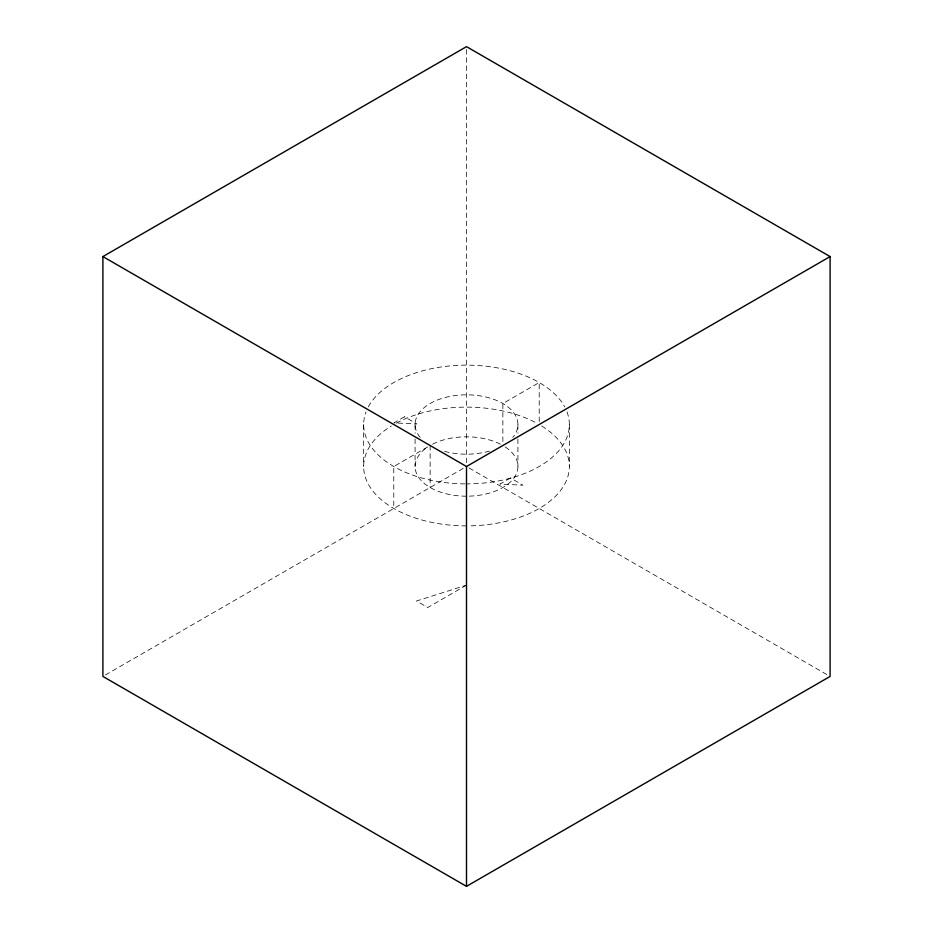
<?xml version="1.0" encoding="UTF-8"?>
<svg xmlns="http://www.w3.org/2000/svg" width="933" height="933" viewBox="0 0 933 933"><rect width="100%" height="100%" fill="white"/><g stroke="black" fill="none" stroke-linecap="round" stroke-linejoin="round"><path stroke-width="0.7" stroke-dasharray="4.67 3.5" d="M427.629 446.954L393.784 466.5L393.784 508.485M105.417 674.979L463.981 467.958M469.019 467.958L827.583 674.979M569.34 424.515L569.34 466.5M539.216 421.623L539.216 382.53L502.864 403.522L502.864 442.615M517.92 424.515L517.92 433.204M517.92 438.988L517.92 466.5M466.5 49.554L466.5 463.596M430.136 445.507L430.136 487.493M415.08 424.515L415.08 433.204M415.08 438.988L415.08 466.5M363.66 424.515L363.66 466.5M505.15 446.919A51.42 29.693 0 0 1 513.873 478.046A51.42 29.693 0 0 1 469.171 496.146M466.5 496.193A51.42 29.693 0 0 1 419.663 478.746A51.42 29.693 0 0 1 427.85 446.919M432.585 444.19A51.42 29.693 0 0 1 500.415 444.19M541.7 425.996A102.84 59.374 0 0 1 561.374 489.417A102.84 59.374 0 0 1 469.311 525.85M466.5 525.874A102.84 59.374 0 0 1 372.185 490.163A102.84 59.374 0 0 1 391.3 425.996M396.175 423.174A102.84 59.374 0 0 1 536.825 423.174M566.984 411.873A102.84 59.374 0 0 1 466.5 483.889M465.101 483.889A102.84 59.374 0 0 1 366.016 411.873M368.302 406.87A102.84 59.374 0 0 1 466.5 365.141A102.84 59.374 0 0 1 564.698 406.87M420.177 437.402A51.42 29.693 0 0 1 466.5 394.822A51.42 29.693 0 0 1 512.823 437.402M489.592 451.036A51.42 29.693 0 0 1 443.408 451.036M404.49 416.794L393.924 422.894L416.934 423.979L404.49 416.794M510.514 477.999L499.936 484.099L522.947 485.183L510.514 477.999M466.465 585.154L427.769 607.5L416.526 601.004L466.465 585.154"/><path stroke-width="1.4" d="M102.898 256.575L466.5 46.65L830.102 256.575L830.102 676.425L466.5 886.35L102.898 676.425L102.898 256.575L466.5 466.5L830.102 256.575M466.5 466.5L466.5 886.35"/></g></svg>
